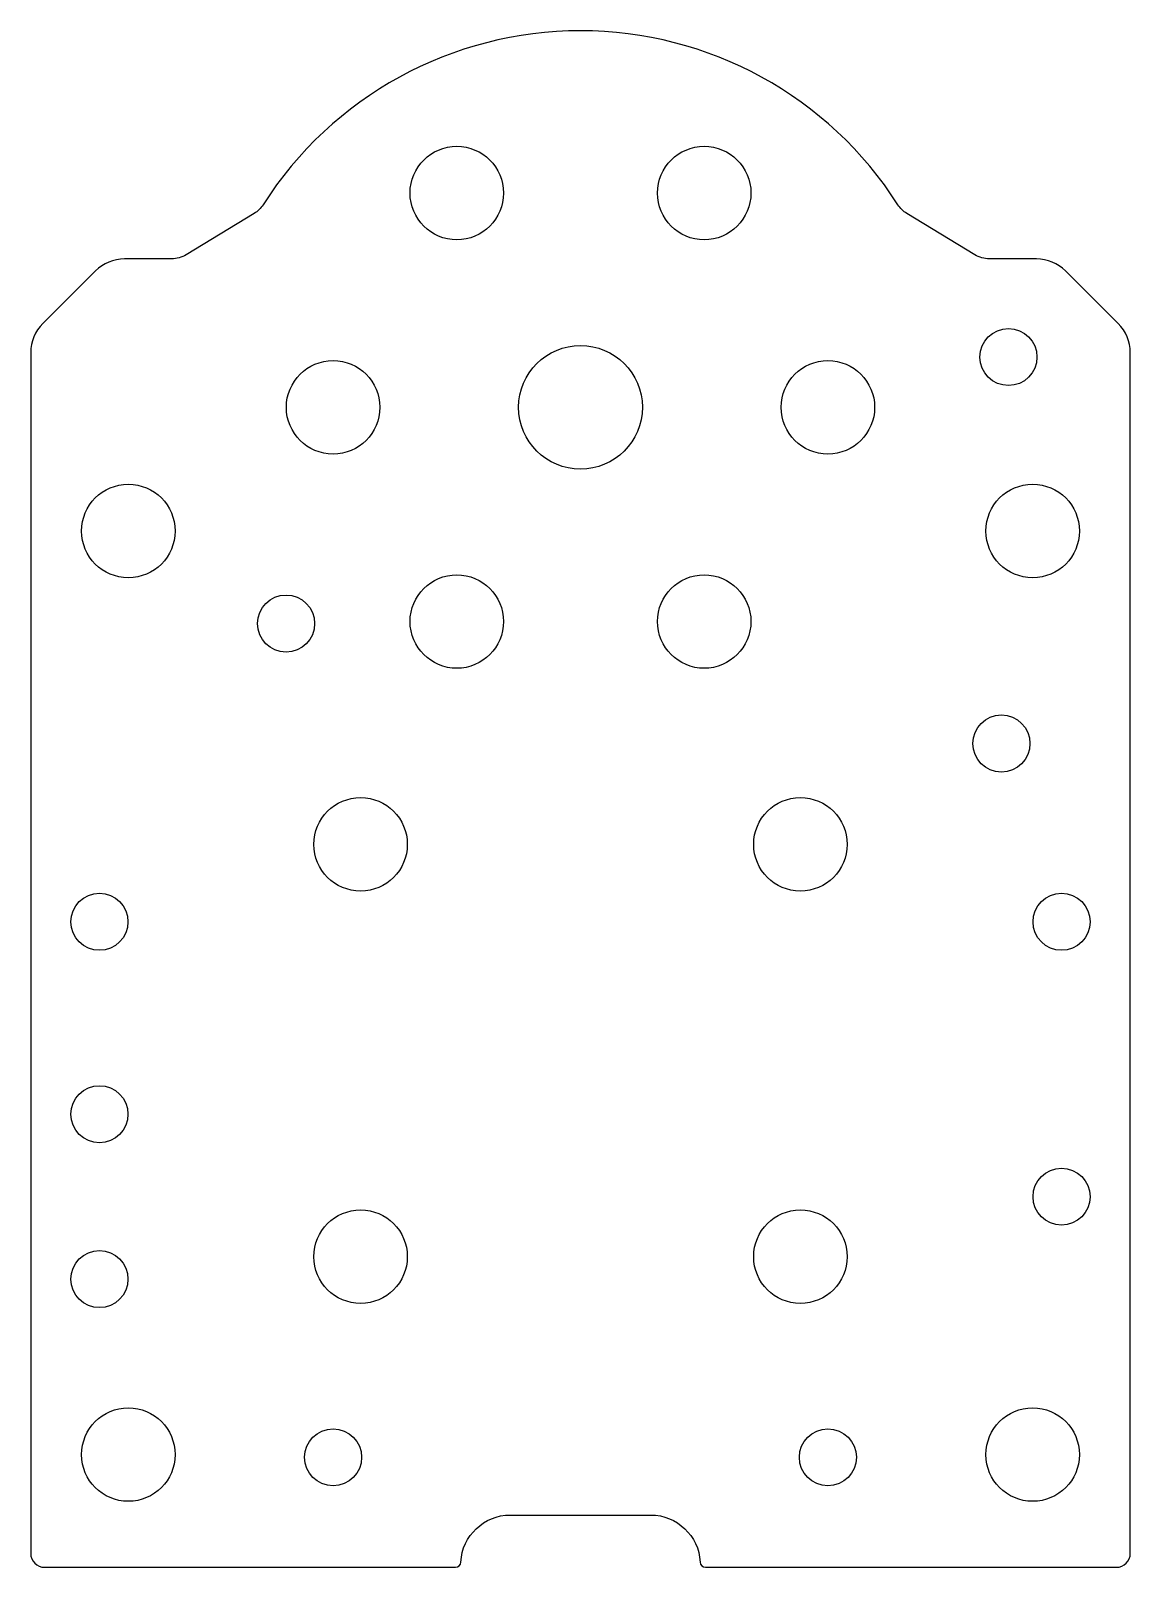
# Model space of a CAD drawing. Header units: millimetres. Extents: x -30 to 10, y -63.8 to -7.9.
import ezdxf

# ---------------------------------------------------------------- set-up
doc = ezdxf.new("R2010")
doc.units = ezdxf.units.MM
doc.layers.get('0').update_dxf_attribs({"linetype": 'CONTINUOUS'})

msp = doc.modelspace()

# ---------------------------------------------------------------- linework, layer by layer
msp.add_lwpolyline([(9.5, -63.8, 0.414214), (10, -63.3), (10, -19.614, 0.198912), (9.561, -18.553), (7.646, -16.639, 0.198912), (6.586, -16.2), (4.871, -16.2, -0.137429), (4.351, -16.054), (1.873, -14.547, -0.114638), (1.549, -14.23, 0.548155), (-21.549, -14.23, -0.114638), (-21.873, -14.547), (-24.351, -16.054, -0.137429), (-24.871, -16.2), (-26.586, -16.2, 0.198912), (-27.646, -16.639), (-29.561, -18.553, 0.198912), (-30, -19.614), (-30, -63.3, 0.414214), (-29.5, -63.8), (-14.552, -63.8, 0.399638), (-14.352, -63.61, -0.399638), (-12.554, -61.9), (-7.446, -61.9, -0.399638), (-5.648, -63.61, 0.399638), (-5.448, -63.8)], format="xyb", close=True)
for centre, radius in [((-14.5, -13.805), 1.7), ((-5.5, -13.805), 1.7), ((5.569, -19.771), 1.038), ((-10, -21.6), 2.25), ((-19, -21.6), 1.7), ((-1, -21.6), 1.7), ((-26.45, -26.1), 1.7), ((6.45, -26.1), 1.7), ((-14.5, -29.394), 1.7), ((-5.5, -29.394), 1.7), ((-20.711, -29.467), 1.038), ((5.312, -33.831), 1.038), ((-18, -37.5), 1.7), ((-2, -37.5), 1.7), ((-27.5, -40.317), 1.038), ((7.5, -40.317), 1.038), ((-27.5, -47.317), 1.038), ((7.5, -50.317), 1.038), ((-18, -52.5), 1.7), ((-2, -52.5), 1.7), ((-27.5, -53.317), 1.038), ((-26.45, -59.7), 1.7), ((6.45, -59.7), 1.7), ((-19, -59.8), 1.038), ((-1, -59.8), 1.038)]:
    msp.add_circle(centre, radius)

doc.saveas('drawing.dxf')
